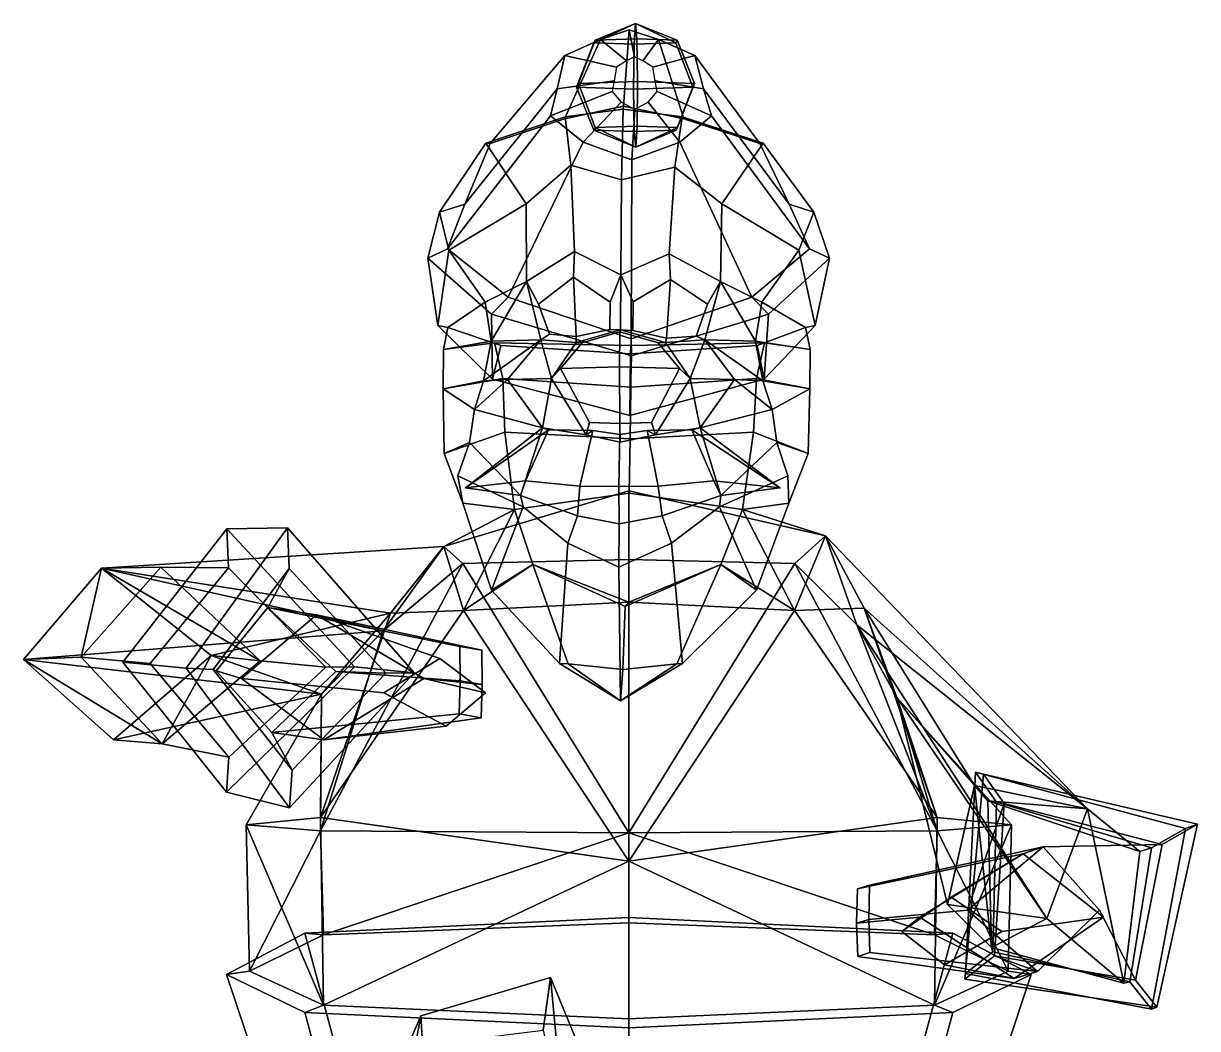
# Model space of a CAD drawing. Extents: x -202 to 186, y -154 to 377.
# Drawn here: x -202.2 to 186.4, y 44.5 to 377.1 of the extents above; entities that cross this region are included whole.
import ezdxf

# ---------------------------------------------------------------- set-up
doc = ezdxf.new("R2010")
doc.units = 0

msp = doc.modelspace()

# ---------------------------------------------------------------- linework, layer by layer
for p in [(-55.881325, 223.509094, 96.519157), (48.075958, 223.509094, 99.720512)]:
    msp.add_point(p)
for points in [[(-0.116516, 370.269958, -40.212875), (0.331226, 377.146362, -54.752239), (-13.489609, 370.712646, -48.07933)], [(-13.489609, 370.712646, -48.07933), (0.331226, 377.146362, -54.752239), (-13.03091, 371.597992, -62.974461)], [(0.331226, 377.146362, -54.752239), (0.800882, 372.04068, -70.003197), (-13.03091, 371.597992, -62.974461)], [(-0.116516, 370.269958, -40.212875), (13.715307, 370.712646, -47.24155), (0.331226, 377.146362, -54.752239)], [(0.331226, 377.146362, -54.752239), (14.174006, 371.597992, -62.136681), (0.800882, 372.04068, -70.003197)], [(13.715307, 370.712646, -47.24155), (14.174006, 371.597992, -62.136681), (0.331226, 377.146362, -54.752239)], [(-3.603385, 349.734802, 75.284683), (-1.71189, 375.006348, 12.95296), (-11.272861, 371.880646, 10.676607), (-23.192663, 345.571411, 68.518448)], [(0.057936, 366.087524, -46.202244), (-2.633693, 364.826691, -46.366898), (-11.272861, 371.880646, 10.676607), (-1.71189, 375.006348, 12.95296)], [(-3.603385, 349.734802, 75.284683), (16.365107, 345.571411, 69.736633), (7.97103, 371.880646, 11.269224), (-1.71189, 375.006348, 12.95296)], [(0.057936, 366.087524, -46.202244), (-1.71189, 375.006348, 12.95296), (7.97103, 371.880646, 11.269224), (2.754596, 364.826691, -46.200962)], [(-47.729977, 337.44809, 57.647293), (-23.192663, 345.571411, 68.518448), (-11.272861, 371.880646, 10.676607), (-23.093084, 366.52475, 6.916567)], [(-2.633693, 364.826691, -46.366898), (-5.968301, 362.666229, -46.609684), (-23.093084, 366.52475, 6.916567), (-11.272861, 371.880646, 10.676607)], [(-19.192495, 356.065582, -46.02684), (-13.489609, 370.712646, -48.07933), (-13.03091, 371.597992, -62.974461), (-18.543797, 357.317688, -67.09182)], [(-0.280065, 355.439545, -34.902016), (-0.116516, 370.269958, -40.212875), (-13.489609, 370.712646, -48.07933), (-19.192495, 356.065582, -46.02684)], [(-13.03091, 371.597992, -62.974461), (0.800882, 372.04068, -70.003197), (1.017332, 357.943695, -77.031876), (-18.543797, 357.317688, -67.09182)], [(-0.280065, 355.439545, -34.902016), (19.281057, 356.065582, -44.842041), (13.715307, 370.712646, -47.24155), (-0.116516, 370.269958, -40.212875)], [(14.174006, 371.597992, -62.136681), (19.929758, 357.317657, -65.907021), (1.017332, 357.943695, -77.031876), (0.800882, 372.04068, -70.003197)], [(2.754596, 364.826691, -46.200962), (7.97103, 371.880646, 11.269224), (20.000217, 366.52475, 8.243629), (6.097824, 362.666229, -46.238106)], [(41.524853, 337.44809, 60.395897), (20.000217, 366.52475, 8.243629), (7.97103, 371.880646, 11.269224), (16.365107, 345.571411, 69.736633)], [(19.281057, 356.065582, -44.842041), (19.929758, 357.317657, -65.907021), (14.174006, 371.597992, -62.136681), (13.715307, 370.712646, -47.24155)], [(-56.153599, 317.396423, 37.475311), (-47.729977, 337.44809, 57.647293), (-23.093084, 366.52475, 6.916567), (-25.555246, 355.493378, -0.153944)], [(-5.968301, 362.666229, -46.609684), (-6.709085, 358.21637, -46.921032), (-25.555246, 355.493378, -0.153944), (-23.093084, 366.52475, 6.916567)], [(6.097824, 362.666229, -46.238106), (20.000217, 366.52475, 8.243629), (22.892769, 355.493378, 1.338016), (6.856359, 358.21637, -46.503284)], [(51.173725, 317.396423, 40.780457), (22.892769, 355.493378, 1.338016), (20.000217, 366.52475, 8.243629), (41.524853, 337.44809, 60.395897)], [(-6.709085, 358.21637, -46.921032), (-7.388259, 354.626953, -47.174694), (-27.832855, 346.595001, -5.866297), (-25.555246, 355.493378, -0.153944)], [(-12.978011, 342.670624, -64.692245), (-18.543797, 357.317688, -67.09182), (1.017332, 357.943695, -77.031876), (0.853782, 343.113281, -71.720985)], [(14.226903, 342.670624, -63.854465), (0.853782, 343.113281, -71.720985), (1.017332, 357.943695, -77.031876), (19.929758, 357.317657, -65.907021)], [(6.856359, 358.21637, -46.503284), (22.892769, 355.493378, 1.338016), (25.517557, 346.594971, -4.223368), (7.549856, 354.626953, -46.714672)], [(-61.871082, 302.569519, 19.438971), (-56.153599, 317.396423, 37.475311), (-25.555246, 355.493378, -0.153944), (-27.832855, 346.595001, -5.866297)], [(-7.388259, 354.626953, -47.174694), (-4.381738, 351.118195, -47.309597), (-16.950588, 337.896606, -11.046558), (-27.832855, 346.595001, -5.866297)], [(-19.192495, 356.065582, -46.02684), (-18.543797, 357.317688, -67.09182), (-12.978011, 342.670624, -64.692245), (-13.436709, 341.785278, -49.797115)], [(-0.280065, 355.439545, -34.902016), (-19.192495, 356.065582, -46.02684), (-13.436709, 341.785278, -49.797115), (-0.063616, 341.34259, -41.930664)], [(-0.280065, 355.439545, -34.902016), (-0.063616, 341.34259, -41.930664), (13.768205, 341.785248, -48.959335), (19.281057, 356.065582, -44.842041)], [(7.549856, 354.626953, -46.714672), (25.517557, 346.594971, -4.223368), (14.97465, 337.896576, -10.063418), (4.557329, 351.118195, -47.034317)], [(19.281057, 356.065582, -44.842041), (13.768205, 341.785248, -48.959335), (14.226903, 342.670624, -63.854465), (19.929758, 357.317657, -65.907021)], [(57.990177, 302.569519, 23.130096), (25.517557, 346.594971, -4.223368), (22.892769, 355.493378, 1.338016), (51.173725, 317.396423, 40.780457)], [(-3.751353, 348.767059, 80.089584), (-3.603385, 349.734802, 75.284683), (-23.192663, 345.571411, 68.518448), (-22.969227, 346.209625, 73.889877)], [(-4.381738, 351.118195, -47.309597), (0.092511, 348.754364, -47.3251), (-0.873653, 332.036591, -14.267151), (-16.950588, 337.896606, -11.046558)], [(-3.751353, 348.767059, 80.089584), (15.811582, 346.209625, 75.084129), (16.365107, 345.571411, 69.736633), (-3.603385, 349.734802, 75.284683)], [(4.557329, 351.118195, -47.034317), (14.97465, 337.896576, -10.063418), (-0.873653, 332.036591, -14.267151), (0.092511, 348.754364, -47.3251)], [(-41.845936, 286.55014, 5.542206), (-61.871082, 302.569519, 19.438971), (-27.832855, 346.595001, -5.866297), (-16.950588, 337.896606, -11.046558)], [(-21.066147, 330.266754, 88.660553), (-22.969227, 346.209625, 73.889877), (-49.135857, 337.573334, 62.938446), (-35.840725, 317.428802, 83.034904)], [(-22.969227, 346.209625, 73.889877), (-23.192663, 345.571411, 68.518448), (-47.729977, 337.44809, 57.647293), (-49.135857, 337.573334, 62.938446)], [(-4.276262, 325.372192, 97.134796), (-3.751353, 348.767059, 80.089584), (-22.969227, 346.209625, 73.889877), (-21.066147, 330.266754, 88.660553)], [(-4.276262, 325.372192, 97.134796), (13.391994, 329.617676, 90.202209), (15.811582, 346.209625, 75.084129), (-3.751353, 348.767059, 80.089584)], [(13.391994, 329.617676, 90.202209), (28.967606, 317.428772, 85.030685), (42.602497, 337.573303, 65.763527), (15.811582, 346.209625, 75.084129)], [(38.858055, 286.55014, 8.027484), (14.97465, 337.896576, -10.063418), (25.517557, 346.594971, -4.223368), (57.990177, 302.569519, 23.130096)], [(15.811582, 346.209625, 75.084129), (42.602497, 337.573303, 65.763527), (41.524853, 337.44809, 60.395897), (16.365107, 345.571411, 69.736633)], [(-13.436709, 341.785278, -49.797115), (-12.978011, 342.670624, -64.692245), (0.406029, 336.236877, -57.181557)], [(0.406029, 336.236877, -57.181557), (-12.978011, 342.670624, -64.692245), (0.853782, 343.113281, -71.720985)], [(0.406029, 336.236877, -57.181557), (0.853782, 343.113281, -71.720985), (14.226903, 342.670624, -63.854465)], [(13.768205, 341.785248, -48.959335), (0.406029, 336.236877, -57.181557), (14.226903, 342.670624, -63.854465)], [(-0.063616, 341.34259, -41.930664), (-13.436709, 341.785278, -49.797115), (0.406029, 336.236877, -57.181557)], [(-0.063616, 341.34259, -41.930664), (0.406029, 336.236877, -57.181557), (13.768205, 341.785248, -48.959335)], [(-35.840725, 317.428802, 83.034904), (-49.135857, 337.573334, 62.938446), (-64.550583, 314.67453, 40.539902), (-61.404224, 302.127686, 69.850586)], [(-49.135857, 337.573334, 62.938446), (-47.729977, 337.44809, 57.647293), (-56.153599, 317.396423, 37.475311), (-64.550583, 314.67453, 40.539902)], [(-1.069545, 272.746582, -6.99648), (-41.845936, 286.55014, 5.542206), (-16.950588, 337.896606, -11.046558), (-0.873653, 332.036591, -14.267151)], [(-1.069545, 272.746582, -6.99648), (-0.873653, 332.036591, -14.267151), (14.97465, 337.896576, -10.063418), (38.858055, 286.55014, 8.027484)], [(28.967606, 317.428772, 85.030685), (54.422298, 302.127686, 73.417465), (59.366226, 314.67453, 44.355919), (42.602497, 337.573303, 65.763527)], [(42.602497, 337.573303, 65.763527), (59.366226, 314.67453, 44.355919), (51.173725, 317.396423, 40.780457), (41.524853, 337.44809, 60.395897)], [(-21.066147, 330.266754, 88.660553), (-35.840725, 317.428802, 83.034904), (-35.779865, 291.732971, 90.568245), (-19.88756, 301.674194, 101.352425)], [(-4.276262, 325.372192, 97.134796), (-21.066147, 330.266754, 88.660553), (-19.88756, 301.674194, 101.352425), (-4.52136, 294.00061, 105.093788)], [(-4.276262, 325.372192, 97.134796), (-4.52136, 294.00061, 105.093788), (11.445468, 300.899323, 102.44725), (13.391994, 329.617676, 90.202209)], [(13.391994, 329.617676, 90.202209), (11.445468, 300.899323, 102.44725), (28.443319, 291.732971, 92.54599), (28.967606, 317.428772, 85.030685)], [(-64.550583, 314.67453, 40.539902), (-56.153599, 317.396423, 37.475311), (-61.871082, 302.569519, 19.438971), (-68.429314, 299.478516, 19.461666)], [(-49.384697, 284.927368, 74.779175), (-35.779865, 291.732971, 90.568245), (-35.840725, 317.428802, 83.034904), (-61.404224, 302.127686, 69.850586)], [(42.122272, 284.927368, 77.59713), (54.422298, 302.127686, 73.417465), (28.967606, 317.428772, 85.030685), (28.443319, 291.732971, 92.54599)], [(59.366226, 314.67453, 44.355919), (64.534584, 299.478485, 23.556288), (57.990177, 302.569519, 23.130096), (51.173725, 317.396423, 40.780457)], [(-61.404224, 302.127686, 69.850586), (-64.550583, 314.67453, 40.539902), (-68.429314, 299.478516, 19.461666), (-65.100067, 277.147125, 41.282822)], [(54.422298, 302.127686, 73.417465), (59.868954, 277.147095, 45.131241), (64.534584, 299.478485, 23.556288), (59.366226, 314.67453, 44.355919)], [(-68.429314, 299.478516, 19.461666), (-61.871082, 302.569519, 19.438971), (-41.845936, 286.55014, 5.542206), (-47.3535, 280.960754, 4.770217)], [(-65.100067, 277.147125, 41.282822), (-68.429314, 299.478516, 19.461666), (-47.3535, 280.960754, 4.770217), (-47.001808, 259.390045, 22.437302)], [(-61.404224, 302.127686, 69.850586), (-65.100067, 277.147125, 41.282822), (-61.731625, 276.558441, 39.291069), (-49.384697, 284.927368, 74.779175)], [(-20.165123, 293.16394, 101.956139), (-19.88756, 301.674194, 101.352425), (-35.779865, 291.732971, 90.568245), (-31.808367, 284.292999, 92.229012)], [(-20.165123, 293.16394, 101.956139), (-8.086473, 284.888611, 104.391029), (-4.52136, 294.00061, 105.093788), (-19.88756, 301.674194, 101.352425)], [(11.94232, 292.459229, 102.780418), (11.445468, 300.899323, 102.44725), (-4.52136, 294.00061, 105.093788), (-0.472189, 285.017151, 104.799423)], [(11.94232, 292.459229, 102.780418), (24.216333, 284.281281, 91.446785), (28.443319, 291.732971, 92.54599), (11.445468, 300.899323, 102.44725)], [(64.534584, 299.478485, 23.556288), (44.402687, 280.960754, 7.595849), (38.858055, 286.55014, 8.027484), (57.990177, 302.569519, 23.130096)], [(54.422298, 302.127686, 73.417465), (42.122272, 284.927368, 77.59713), (56.629452, 276.558441, 42.935997), (59.868954, 277.147095, 45.131241)], [(59.868954, 277.147095, 45.131241), (42.964577, 259.390015, 25.207815), (44.402687, 280.960754, 7.595849), (64.534584, 299.478485, 23.556288)], [(-47.459808, 272.001495, 76.363823), (-35.779865, 291.732971, 90.568245), (-49.384697, 284.927368, 74.779175)], [(-31.038378, 272.482788, 96.774323), (-35.779865, 291.732971, 90.568245), (-47.459808, 272.001495, 76.363823)], [(-28.168507, 274.268555, 95.765869), (-31.808367, 284.292999, 92.229012), (-35.779865, 291.732971, 90.568245), (-31.038378, 272.482788, 96.774323)], [(-19.241358, 273.601807, 101.177376), (-20.165123, 293.16394, 101.956139), (-31.808367, 284.292999, 92.229012), (-28.168507, 274.268555, 95.765869)], [(-8.086473, 284.888611, 104.391029), (-20.165123, 293.16394, 101.956139), (-19.241358, 273.601807, 101.177376), (-8.12711, 275.828033, 105.710609)], [(-8.12711, 275.828033, 105.710609), (-4.64265, 275.748657, 109.032394), (-4.52136, 294.00061, 105.093788), (-8.086473, 284.888611, 104.391029)], [(-0.519537, 275.580139, 106.336937), (-0.472189, 285.017151, 104.799423), (-4.52136, 294.00061, 105.093788), (-4.64265, 275.748657, 109.032394)], [(-0.472189, 285.017151, 104.799423), (-0.519537, 275.580139, 106.336937), (10.66409, 272.957275, 101.500732), (11.94232, 292.459229, 102.780418)], [(10.66409, 272.957275, 101.500732), (20.416731, 273.622925, 95.467827), (24.216333, 284.281281, 91.446785), (11.94232, 292.459229, 102.780418)], [(20.416731, 273.622925, 95.467827), (23.328947, 272.482788, 98.448563), (28.443319, 291.732971, 92.54599), (24.216333, 284.281281, 91.446785)], [(23.328947, 272.482788, 98.448563), (40.103523, 272.001495, 79.060333), (28.443319, 291.732971, 92.54599)], [(40.103523, 272.001495, 79.060333), (42.122272, 284.927368, 77.59713), (28.443319, 291.732971, 92.54599)], [(-49.384697, 284.927368, 74.779175), (-61.731625, 276.558441, 39.291069), (-63.251152, 269.292236, 39.758892), (-47.459808, 272.001495, 76.363823)], [(-47.3535, 280.960754, 4.770217), (-41.845936, 286.55014, 5.542206), (-1.069545, 272.746582, -6.99648), (-1.023115, 267.132477, -8.504208)], [(44.402687, 280.960754, 7.595849), (-1.023115, 267.132477, -8.504208), (-1.069545, 272.746582, -6.99648), (38.858055, 286.55014, 8.027484)], [(42.122272, 284.927368, 77.59713), (40.103523, 272.001495, 79.060333), (58.117306, 269.292236, 43.496429), (56.629452, 276.558441, 42.935997)], [(-47.001808, 259.390045, 22.437302), (-47.3535, 280.960754, 4.770217), (-1.023115, 267.132477, -8.504208), (-1.534736, 247.401428, 8.109522)], [(42.964577, 259.390015, 25.207815), (-1.534736, 247.401428, 8.109522), (-1.023115, 267.132477, -8.504208), (44.402687, 280.960754, 7.595849)], [(-65.100067, 277.147125, 41.282822), (-47.001808, 259.390045, 22.437302), (-44.179668, 270.555054, 14.813267), (-61.731625, 276.558441, 39.291069)], [(-63.251152, 269.292236, 39.758892), (-61.731625, 276.558441, 39.291069), (-44.179668, 270.555054, 14.813267), (-46.35487, 271.407532, 10.323637)], [(59.868954, 277.147095, 45.131241), (56.629452, 276.558441, 42.935997), (40.616909, 270.555054, 17.424574), (42.964577, 259.390015, 25.207815)], [(58.117306, 269.292236, 43.496429), (43.064232, 271.407532, 13.077295), (40.616909, 270.555054, 17.424574), (56.629452, 276.558441, 42.935997)], [(-49.916874, 258.912384, 76.822998), (-31.038378, 272.482788, 96.774323), (-47.459808, 272.001495, 76.363823)], [(-41.982086, 259.312073, 100.310303), (-31.038378, 272.482788, 96.774323), (-49.916874, 258.912384, 76.822998)], [(-41.982086, 259.312073, 100.310303), (-27.450287, 259.624023, 103.781494), (-31.038378, 272.482788, 96.774323)], [(-19.241358, 273.601807, 101.177376), (-28.168507, 274.268555, 95.765869), (-31.038378, 272.482788, 96.774323), (-19.279501, 271.532654, 103.484573)], [(-27.450287, 259.624023, 103.781494), (-19.279501, 271.532654, 103.484573), (-31.038378, 272.482788, 96.774323)], [(-4.974988, 263.532837, 128.218735), (-4.829001, 275.117432, 123.478157), (-17.343336, 271.503845, 119.759239), (-24.466911, 263.013885, 121.184563)], [(-19.241358, 273.601807, 101.177376), (-19.279501, 271.532654, 103.484573), (-4.64265, 275.748657, 109.032394), (-8.12711, 275.828033, 105.710609)], [(-4.829001, 275.117432, 123.478157), (-4.64265, 275.748657, 109.032394), (-19.279501, 271.532654, 103.484573), (-17.343336, 271.503845, 119.759239)], [(-4.974988, 263.532837, 128.218735), (14.912823, 263.013885, 122.397263), (7.890449, 271.503845, 120.536308), (-4.829001, 275.117432, 123.478157)], [(-4.829001, 275.117432, 123.478157), (7.890449, 271.503845, 120.536308), (10.307831, 271.532654, 104.395714), (-4.64265, 275.748657, 109.032394)], [(10.66409, 272.957275, 101.500732), (-0.519537, 275.580139, 106.336937), (-4.64265, 275.748657, 109.032394), (10.307831, 271.532654, 104.395714)], [(10.66409, 272.957275, 101.500732), (10.307831, 271.532654, 104.395714), (23.328947, 272.482788, 98.448563), (20.416731, 273.622925, 95.467827)], [(18.444868, 259.624023, 105.194832), (23.328947, 272.482788, 98.448563), (10.307831, 271.532654, 104.395714)], [(33.16272, 259.312073, 102.62439), (23.328947, 272.482788, 98.448563), (18.444868, 259.624023, 105.194832)], [(33.16272, 259.312073, 102.62439), (42.527687, 258.912384, 79.66983), (23.328947, 272.482788, 98.448563)], [(42.527687, 258.912384, 79.66983), (40.103523, 272.001495, 79.060333), (23.328947, 272.482788, 98.448563)], [(-47.459808, 272.001495, 76.363823), (-63.251152, 269.292236, 39.758892), (-63.361156, 256.230408, 42.623325), (-49.916874, 258.912384, 76.822998)], [(-63.361156, 256.230408, 42.623325), (-63.251152, 269.292236, 39.758892), (-46.35487, 271.407532, 10.323637), (-43.584629, 259.648804, 9.539016)], [(-47.001808, 259.390045, 22.437302), (-1.534736, 247.401428, 8.109522), (-1.2738, 267.86322, -0.363753), (-44.179668, 270.555054, 14.813267)], [(-46.35487, 271.407532, 10.323637), (-44.179668, 270.555054, 14.813267), (-1.2738, 267.86322, -0.363753), (-1.181977, 270.544312, -3.345497)], [(-43.584629, 259.648804, 9.539016), (-46.35487, 271.407532, 10.323637), (-1.181977, 270.544312, -3.345497), (-1.249187, 256.763519, -1.162999)], [(-24.466911, 263.013885, 121.184563), (-17.343336, 271.503845, 119.759239), (-19.279501, 271.532654, 103.484573), (-27.450287, 259.624023, 103.781494)], [(42.964577, 259.390015, 25.207815), (40.616909, 270.555054, 17.424574), (-1.2738, 267.86322, -0.363753), (-1.534736, 247.401428, 8.109522)], [(43.064232, 271.407532, 13.077295), (-1.181977, 270.544312, -3.345497), (-1.2738, 267.86322, -0.363753), (40.616909, 270.555054, 17.424574)], [(40.347523, 259.648804, 12.123703), (-1.249187, 256.763519, -1.162999), (-1.181977, 270.544312, -3.345497), (43.064232, 271.407532, 13.077295)], [(14.912823, 263.013885, 122.397263), (18.444868, 259.624023, 105.194832), (10.307831, 271.532654, 104.395714), (7.890449, 271.503845, 120.536308)], [(40.103523, 272.001495, 79.060333), (42.527687, 258.912384, 79.66983), (58.05085, 256.230408, 46.362206), (58.117306, 269.292236, 43.496429)], [(58.05085, 256.230408, 46.362206), (40.347523, 259.648804, 12.123703), (43.064232, 271.407532, 13.077295), (58.117306, 269.292236, 43.496429)], [(-14.926999, 245.03714, 117.576286), (-24.466911, 263.013885, 121.184563), (-27.450287, 259.624023, 103.781494), (-15.986034, 241.049377, 104.859261)], [(-4.818595, 244.7901, 123.140213), (-4.974988, 263.532837, 128.218735), (-24.466911, 263.013885, 121.184563), (-14.926999, 245.03714, 117.576286)], [(-4.818595, 244.7901, 123.140213), (5.613013, 245.03714, 118.208817), (14.912823, 263.013885, 122.397263), (-4.974988, 263.532837, 128.218735)], [(5.613013, 245.03714, 118.208817), (6.93602, 241.049377, 105.565147), (18.444868, 259.624023, 105.194832), (14.912823, 263.013885, 122.397263)], [(-63.001617, 234.777039, 45.124458), (-63.361156, 256.230408, 42.623325), (-43.584629, 259.648804, 9.539016), (-42.91074, 241.838135, 13.409851)], [(-49.916874, 258.912384, 76.822998), (-63.361156, 256.230408, 42.623325), (-52.979725, 249.372925, 76.671051)], [(-52.979725, 249.372925, 76.671051), (-41.982086, 259.312073, 100.310303), (-49.916874, 258.912384, 76.822998)], [(-30.420565, 243.357239, 98.379707), (-41.982086, 259.312073, 100.310303), (-52.979725, 249.372925, 76.671051)], [(-42.91074, 241.838135, 13.409851), (-43.584629, 259.648804, 9.539016), (-1.249187, 256.763519, -1.162999), (-1.413359, 239.65918, 4.168115)], [(-30.420565, 243.357239, 98.379707), (-27.450287, 259.624023, 103.781494), (-41.982086, 259.312073, 100.310303)], [(-15.986034, 241.049377, 104.859261), (-27.450287, 259.624023, 103.781494), (-30.420565, 243.357239, 98.379707)], [(39.436733, 241.838135, 15.945739), (-1.413359, 239.65918, 4.168115), (-1.249187, 256.763519, -1.162999), (40.347523, 259.648804, 12.123703)], [(6.93602, 241.049377, 105.565147), (21.741898, 243.357239, 99.986046), (18.444868, 259.624023, 105.194832)], [(21.741898, 243.357239, 99.986046), (33.16272, 259.312073, 102.62439), (18.444868, 259.624023, 105.194832)], [(21.741898, 243.357239, 99.986046), (45.594082, 249.372925, 79.706627), (33.16272, 259.312073, 102.62439)], [(45.594082, 249.372925, 79.706627), (42.527687, 258.912384, 79.66983), (33.16272, 259.312073, 102.62439)], [(57.538097, 234.777039, 48.836475), (39.436733, 241.838135, 15.945739), (40.347523, 259.648804, 12.123703), (58.05085, 256.230408, 46.362206)], [(42.527687, 258.912384, 79.66983), (45.594082, 249.372925, 79.706627), (58.05085, 256.230408, 46.362206)], [(-54.607807, 238.467346, 77.371758), (-52.979725, 249.372925, 76.671051), (-63.361156, 256.230408, 42.623325), (-63.001617, 234.777039, 45.124458)], [(47.175964, 238.467346, 80.506187), (57.538097, 234.777039, 48.836475), (58.05085, 256.230408, 46.362206), (45.594082, 249.372925, 79.706627)], [(-54.607807, 238.467346, 77.371758), (-37.755917, 220.892761, 105.652687), (-30.420565, 243.357239, 98.379707), (-52.979725, 249.372925, 76.671051)], [(47.175964, 238.467346, 80.506187), (45.594082, 249.372925, 79.706627), (21.741898, 243.357239, 99.986046), (28.615828, 220.892761, 107.696602)], [(-4.818595, 244.7901, 123.140213), (-14.926999, 245.03714, 117.576286), (-15.986034, 241.049377, 104.859261), (-4.711452, 238.575684, 111.266586)], [(-4.818595, 244.7901, 123.140213), (-4.711452, 238.575684, 111.266586), (6.93602, 241.049377, 105.565147), (5.613013, 245.03714, 118.208817)], [(-56.82914, 218.403198, 50.289764), (-63.001617, 234.777039, 45.124458), (-42.91074, 241.838135, 13.409851), (-39.738895, 216.331299, 32.161495)], [(-28.488127, 242.671265, 112.501266), (-30.420565, 243.357239, 98.379707), (-55.881325, 223.509094, 96.519157)], [(-55.881325, 223.509094, 96.519157), (-30.420565, 243.357239, 98.379707), (-37.755917, 220.892761, 105.652687)], [(-36.062836, 225.771179, 115.552551), (-28.488127, 242.671265, 112.501266), (-55.881325, 223.509094, 96.519157)], [(-39.738895, 216.331299, 32.161495), (-42.91074, 241.838135, 13.409851), (-1.413359, 239.65918, 4.168115), (-1.777816, 221.738708, 9.344525)], [(-13.801743, 242.415466, 113.084267), (-28.488127, 242.671265, 112.501266), (-36.062836, 225.771179, 115.552551), (-18.127804, 224.036499, 124.879387)], [(-28.488127, 242.671265, 112.501266), (-13.801743, 242.415466, 113.084267), (-15.986034, 241.049377, 104.859261), (-30.420565, 243.357239, 98.379707)], [(-18.127804, 224.036499, 124.879387), (-5.164315, 223.86908, 125.972343), (-4.862751, 241.147217, 116.179688), (-13.801743, 242.415466, 113.084267)], [(-4.862751, 241.147217, 116.179688), (-4.711452, 238.575684, 111.266586), (-15.986034, 241.049377, 104.859261), (-13.801743, 242.415466, 113.084267)], [(7.841859, 224.036499, 125.679123), (4.24977, 242.415466, 113.640167), (-4.862751, 241.147217, 116.179688), (-5.164315, 223.86908, 125.972343)], [(-4.862751, 241.147217, 116.179688), (4.24977, 242.415466, 113.640167), (6.93602, 241.049377, 105.565147), (-4.711452, 238.575684, 111.266586)], [(35.731968, 216.331299, 33.018978), (-1.777816, 221.738708, 9.344525), (-1.413359, 239.65918, 4.168115), (39.436733, 241.838135, 15.945739)], [(18.944199, 242.671265, 113.961937), (21.741898, 243.357239, 99.986046), (6.93602, 241.049377, 105.565147), (4.24977, 242.415466, 113.640167)], [(4.24977, 242.415466, 113.640167), (7.841859, 224.036499, 125.679123), (26.316805, 225.771179, 117.473526), (18.944199, 242.671265, 113.961937)], [(18.944199, 242.671265, 113.961937), (48.075958, 223.509094, 99.720512), (21.741898, 243.357239, 99.986046)], [(26.316805, 225.771179, 117.473526), (48.075958, 223.509094, 99.720512), (18.944199, 242.671265, 113.961937)], [(48.075958, 223.509094, 99.720512), (28.615828, 220.892761, 107.696602), (21.741898, 243.357239, 99.986046)], [(51.059483, 218.403198, 53.61219), (35.731968, 216.331299, 33.018978), (39.436733, 241.838135, 15.945739), (57.538097, 234.777039, 48.836475)], [(-56.82914, 218.403198, 50.289764), (-58.444851, 227.390625, 81.010513), (-54.607807, 238.467346, 77.371758), (-63.001617, 234.777039, 45.124458)], [(-54.607807, 238.467346, 77.371758), (-58.444851, 227.390625, 81.010513), (-36.80127, 217.203827, 96.847679), (-37.755917, 220.892761, 105.652687)], [(47.175964, 238.467346, 80.506187), (28.615828, 220.892761, 107.696602), (28.204779, 217.203827, 98.849533), (50.781841, 227.390625, 84.374146)], [(51.059483, 218.403198, 53.61219), (57.538097, 234.777039, 48.836475), (47.175964, 238.467346, 80.506187), (50.781841, 227.390625, 84.374146)], [(-36.80127, 217.203827, 96.847679), (-58.444851, 227.390625, 81.010513), (-56.82914, 218.403198, 50.289764), (-47.29525, 189.633423, 68.115807)], [(-37.755917, 220.892761, 105.652687), (-36.062836, 225.771179, 115.552551), (-55.881325, 223.509094, 96.519157)], [(-18.127804, 224.036499, 124.879387), (-36.062836, 225.771179, 115.552551), (-37.755917, 220.892761, 105.652687), (-18.839455, 214.231812, 115.447639)], [(7.841859, 224.036499, 125.679123), (9.132512, 214.231812, 116.309029), (28.615828, 220.892761, 107.696602), (26.316805, 225.771179, 117.473526)], [(28.615828, 220.892761, 107.696602), (48.075958, 223.509094, 99.720512), (26.316805, 225.771179, 117.473526)], [(28.204779, 217.203827, 98.849533), (40.446789, 189.633423, 70.817818), (51.059483, 218.403198, 53.61219), (50.781841, 227.390625, 84.374146)], [(-1.853932, 222.489258, 5.078217), (-1.857344, 199.695862, -46.094997), (-56.752666, 198.445984, -36.493587), (-63.116508, 204.04834, 2.25955)], [(-1.853932, 222.489258, 5.078217), (-63.116508, 204.04834, 2.25955), (-39.738895, 216.331299, 32.161495), (-1.777816, 221.738708, 9.344525)], [(-5.164315, 223.86908, 125.972343), (-18.127804, 224.036499, 124.879387), (-18.839455, 214.231812, 115.447639), (-5.02643, 211.55542, 121.494812)], [(-5.164315, 223.86908, 125.972343), (-5.02643, 211.55542, 121.494812), (9.132512, 214.231812, 116.309029), (7.841859, 224.036499, 125.679123)], [(-1.853932, 222.489258, 5.078217), (63.282539, 207.595001, 2.587746), (53.064346, 198.445984, -36.493587), (-1.857344, 199.695862, -46.094997)], [(-1.777816, 221.738708, 9.344525), (35.731968, 216.331299, 33.018978), (63.282539, 207.595001, 2.587746), (-1.853932, 222.489258, 5.078217)], [(-47.29525, 189.633423, 68.115807), (-56.82914, 218.403198, 50.289764), (-39.738895, 216.331299, 32.161495), (-33.580589, 198.099792, 61.157253)], [(-22.097931, 205.200012, 117.87249), (-18.839455, 214.231812, 115.447639), (-37.755917, 220.892761, 105.652687), (-36.80127, 217.203827, 96.847679)], [(12.235607, 205.200012, 118.929787), (28.204779, 217.203827, 98.849533), (28.615828, 220.892761, 107.696602), (9.132512, 214.231812, 116.309029)], [(40.446789, 189.633423, 70.817818), (28.591831, 198.099792, 62.134068), (35.731968, 216.331299, 33.018978), (51.059483, 218.403198, 53.61219)], [(-63.116508, 204.04834, 2.25955), (-56.614574, 182.834137, 59.291286), (-39.738895, 216.331299, 32.161495)], [(-56.614574, 182.834137, 59.291286), (-33.580589, 198.099792, 61.157253), (-39.738895, 216.331299, 32.161495)], [(-24.7925, 165.329315, 101.893669), (-22.097931, 205.200012, 117.87249), (-36.80127, 217.203827, 96.847679), (-47.29525, 189.633423, 68.115807)], [(-5.14029, 197.199158, 125.192169), (-5.02643, 211.55542, 121.494812), (-18.839455, 214.231812, 115.447639), (-22.097931, 205.200012, 117.87249)], [(-5.14029, 197.199158, 125.192169), (12.235607, 205.200012, 118.929787), (9.132512, 214.231812, 116.309029), (-5.02643, 211.55542, 121.494812)], [(15.908273, 165.329315, 103.147049), (40.446789, 189.633423, 70.817818), (28.204779, 217.203827, 98.849533), (12.235607, 205.200012, 118.929787)], [(52.935226, 182.834137, 59.291286), (35.731968, 216.331299, 33.018978), (28.591831, 198.099792, 62.134068)], [(63.282539, 207.595001, 2.587746), (35.731968, 216.331299, 33.018978), (52.935226, 182.834137, 59.291286)], [(-148.380234, 163.811005, 148.592911), (-114.858963, 210.269714, 124.462776), (-134.957336, 209.865387, 99.058929), (-169.381668, 165.813599, 123.0597)], [(-169.381668, 165.813599, 123.0597), (-134.957336, 209.865387, 99.058929), (-134.325043, 196.955627, 97.651352), (-160.323822, 165.289154, 115.890816)], [(-148.380234, 163.811005, 148.592911), (-139.454941, 163.334381, 141.531723), (-114.263138, 196.745117, 123.040619), (-114.858963, 210.269714, 124.462776)], [(-92.630005, 164.228638, 62.515282), (-134.957336, 209.865387, 99.058929), (-114.858963, 210.269714, 124.462776), (-72.862427, 162.251526, 89.021797)], [(-92.630005, 164.228638, 62.515282), (-102.178642, 164.08844, 70.023834), (-134.325043, 196.955627, 97.651352), (-134.957336, 209.865387, 99.058929)], [(-72.862427, 162.251526, 89.021797), (-114.858963, 210.269714, 124.462776), (-114.263138, 196.745117, 123.040619), (-82.244476, 162.152954, 96.402092)], [(76.019493, 183.596619, 47.756744), (63.282539, 207.595001, 2.587746), (52.935226, 182.834137, 59.291286)], [(73.598022, 178.16571, -30.36389), (53.064346, 198.445984, -36.493587), (63.282539, 207.595001, 2.587746)], [(76.019493, 183.596619, 47.756744), (149.9935, 117.171364, 3.37794), (63.282539, 207.595001, 2.587746)], [(73.598022, 178.16571, -30.36389), (63.282539, 207.595001, 2.587746), (149.9935, 117.171364, 3.37794)], [(-80.793808, 182.005859, 47.511501), (-63.116508, 204.04834, 2.25955), (-176.376465, 196.89798, 18.777887)], [(-83.210175, 176.133606, -30.922306), (-176.376465, 196.89798, 18.777887), (-63.116508, 204.04834, 2.25955)], [(-83.210175, 176.133606, -30.922306), (-63.116508, 204.04834, 2.25955), (-56.752666, 198.445984, -36.493587)], [(-80.793808, 182.005859, 47.511501), (-56.614574, 182.834137, 59.291286), (-63.116508, 204.04834, 2.25955)], [(-4.561928, 152.998962, 106.411102), (-5.14029, 197.199158, 125.192169), (-22.097931, 205.200012, 117.87249), (-24.7925, 165.329315, 101.893669)], [(-4.561928, 152.998962, 106.411102), (15.908273, 165.329315, 103.147049), (12.235607, 205.200012, 118.929787), (-5.14029, 197.199158, 125.192169)], [(-103.881432, 109.935097, -66.663658), (-56.752666, 198.445984, -36.493587), (-1.823219, 109.288124, -100.877357)], [(-103.881432, 109.935097, -66.663658), (-83.210175, 176.133606, -30.922306), (-56.752666, 198.445984, -36.493587)], [(-1.823219, 109.288124, -100.877357), (-56.752666, 198.445984, -36.493587), (-1.857344, 199.695862, -46.094997)], [(-1.823219, 109.288124, -100.877357), (-1.857344, 199.695862, -46.094997), (53.064346, 198.445984, -36.493587)], [(100.235001, 109.935097, -66.663658), (-1.823219, 109.288124, -100.877357), (53.064346, 198.445984, -36.493587)], [(100.235001, 109.935097, -66.663658), (53.064346, 198.445984, -36.493587), (73.598022, 178.16571, -30.36389)], [(-83.210175, 176.133606, -30.922306), (-202.223328, 166.653961, 3.25779), (-176.376465, 196.89798, 18.777887)], [(-183.083099, 167.420959, 87.927254), (-176.376465, 196.89798, 18.777887), (-202.223328, 166.653961, 3.25779)], [(-160.323822, 165.289154, 115.890816), (-134.325043, 196.955627, 97.651352), (-156.740585, 197.190796, 69.283516), (-183.083099, 167.420959, 87.927254)], [(-183.083099, 167.420959, 87.927254), (-156.740585, 197.190796, 69.283516), (-176.376465, 196.89798, 18.777887)], [(-123.91851, 166.199158, 41.256126), (-176.376465, 196.89798, 18.777887), (-156.740585, 197.190796, 69.283516)], [(-80.793808, 182.005859, 47.511501), (-176.376465, 196.89798, 18.777887), (-140.077576, 167.974915, 41.489128)], [(-123.91851, 166.199158, 41.256126), (-140.077576, 167.974915, 41.489128), (-176.376465, 196.89798, 18.777887)], [(-156.740585, 197.190796, 69.283516), (-134.325043, 196.955627, 97.651352), (-102.178642, 164.08844, 70.023834), (-123.91851, 166.199158, 41.256126)], [(-138.451935, 162.944824, 131.166748), (-121.329399, 183.870239, 119.598747), (-114.263138, 196.745117, 123.040619), (-139.454941, 163.334381, 141.531723)], [(-98.783882, 162.681, 102.74395), (-82.244476, 162.152954, 96.402092), (-114.263138, 196.745117, 123.040619), (-121.329399, 183.870239, 119.598747)], [(-1.823221, 185.656738, 67.180084), (-33.580589, 198.099792, 61.157253), (-56.614574, 182.834137, 59.291286)], [(-24.7925, 165.329315, 101.893669), (-47.29525, 189.633423, 68.115807), (-33.580589, 198.099792, 61.157253), (-21.884642, 165.188171, 86.05455)], [(-21.884642, 165.188171, 86.05455), (-33.580589, 198.099792, 61.157253), (-3.121742, 184.204956, 59.644184), (-3.822634, 163.331421, 82.404114)], [(-3.121742, 184.204956, 59.644184), (-33.580589, 198.099792, 61.157253), (-1.823221, 185.656738, 67.180084)], [(13.980532, 165.188171, 87.159019), (-3.822634, 163.331421, 82.404114), (-3.121742, 184.204956, 59.644184), (28.591831, 198.099792, 62.134068)], [(-3.121742, 184.204956, 59.644184), (-1.823221, 185.656738, 67.180084), (28.591831, 198.099792, 62.134068)], [(-1.823221, 185.656738, 67.180084), (52.935226, 182.834137, 59.291286), (28.591831, 198.099792, 62.134068)], [(15.908273, 165.329315, 103.147049), (13.980532, 165.188171, 87.159019), (28.591831, 198.099792, 62.134068), (40.446789, 189.633423, 70.817818)], [(-130.078888, 160.345306, 167.736557), (-105.267586, 181.383514, 151.57309), (-121.329399, 183.870239, 119.598747), (-138.451935, 162.944824, 131.166748)], [(-57.700481, 159.601013, 121.007149), (-98.783882, 162.681, 102.74395), (-121.329399, 183.870239, 119.598747), (-57.785282, 170.959869, 121.384468)], [(-50.558849, 169.712738, 132.046814), (-57.785282, 170.959869, 121.384468), (-121.329399, 183.870239, 119.598747), (-105.267586, 181.383514, 151.57309)], [(-1.82322, 99.940636, 116.477753), (-56.614574, 182.834137, 59.291286), (-103.881432, 114.354317, 87.009003)], [(-103.881432, 114.354317, 87.009003), (-56.614574, 182.834137, 59.291286), (-80.793808, 182.005859, 47.511501)], [(-1.82322, 99.940636, 116.477753), (-1.823221, 185.656738, 67.180084), (-56.614574, 182.834137, 59.291286)], [(-1.82322, 99.940636, 116.477753), (52.935226, 182.834137, 59.291286), (-1.823221, 185.656738, 67.180084)], [(-1.82322, 99.940636, 116.477753), (100.234993, 114.354317, 87.009003), (52.935226, 182.834137, 59.291286)], [(100.234993, 114.354317, 87.009003), (76.019493, 183.596619, 47.756744), (52.935226, 182.834137, 59.291286)], [(100.234993, 114.354317, 87.009003), (86.805901, 154.018463, 6.855523), (76.019493, 183.596619, 47.756744)], [(86.805901, 154.018463, 6.855523), (112.598671, 124.94445, 40.186783), (76.019493, 183.596619, 47.756744)], [(76.019493, 183.596619, 47.756744), (112.598671, 124.94445, 40.186783), (149.9935, 117.171364, 3.37794)], [(-103.573418, 155.151062, 6.526648), (-80.793808, 182.005859, 47.511501), (-140.077576, 167.974915, 41.489128)], [(-82.968987, 155.630249, 204.641678), (-64.385063, 167.017822, 205.360046), (-105.267586, 181.383514, 151.57309), (-130.078888, 160.345306, 167.736557)], [(-49.293228, 155.630249, 195.120361), (-69.764786, 160.345306, 144.527344), (-105.267586, 181.383514, 151.57309), (-64.385063, 167.017822, 205.360046)], [(-50.360851, 158.352112, 131.6147), (-50.558849, 169.712738, 132.046814), (-105.267586, 181.383514, 151.57309), (-69.764786, 160.345306, 144.527344)], [(-103.881432, 114.354317, 87.009003), (-80.793808, 182.005859, 47.511501), (-103.573418, 155.151062, 6.526648)], [(-103.573418, 155.151062, 6.526648), (-202.223328, 166.653961, 3.25779), (-83.210175, 176.133606, -30.922306)], [(-103.881432, 109.935097, -66.663658), (-103.573418, 155.151062, 6.526648), (-83.210175, 176.133606, -30.922306)], [(100.235001, 109.935097, -66.663658), (73.598022, 178.16571, -30.36389), (86.805901, 154.018463, 6.855523)], [(73.598022, 178.16571, -30.36389), (149.9935, 117.171364, 3.37794), (136.514267, 80.948769, -16.900192)], [(86.805901, 154.018463, 6.855523), (73.598022, 178.16571, -30.36389), (136.514267, 80.948769, -16.900192)], [(-156.368988, 138.785248, 64.875175), (-183.083099, 167.420959, 87.927254), (-202.223328, 166.653961, 3.25779)], [(-156.368988, 138.785248, 64.875175), (-134.208939, 134.27298, 93.142799), (-160.323822, 165.289154, 115.890816), (-183.083099, 167.420959, 87.927254)], [(-172.471649, 140.114349, 21.908945), (-103.573418, 155.151062, 6.526648), (-140.077576, 167.974915, 41.489128)], [(-156.368988, 138.785248, 64.875175), (-172.471649, 140.114349, 21.908945), (-140.077576, 167.974915, 41.489128)], [(-156.368988, 138.785248, 64.875175), (-140.077576, 167.974915, 41.489128), (-123.91851, 166.199158, 41.256126)], [(-50.360851, 158.352112, 131.6147), (-57.700481, 159.601013, 121.007149), (-57.785282, 170.959869, 121.384468), (-50.558849, 169.712738, 132.046814)], [(-172.471649, 140.114349, 21.908945), (-202.223328, 166.653961, 3.25779), (-103.573418, 155.151062, 6.526648)], [(-156.368988, 138.785248, 64.875175), (-202.223328, 166.653961, 3.25779), (-172.471649, 140.114349, 21.908945)], [(-135.010239, 122.740944, 92.961082), (-114.191666, 117.567177, 119.559464), (-148.380234, 163.811005, 148.592911), (-169.381668, 165.813599, 123.0597)], [(-135.010239, 122.740944, 92.961082), (-169.381668, 165.813599, 123.0597), (-160.323822, 165.289154, 115.890816), (-134.208939, 134.27298, 93.142799)], [(-123.91851, 166.199158, 41.256126), (-102.178642, 164.08844, 70.023834), (-134.208939, 134.27298, 93.142799), (-156.368988, 138.785248, 64.875175)], [(-114.191666, 117.567177, 119.559464), (-113.338493, 130.023315, 119.76545), (-139.454941, 163.334381, 141.531723), (-148.380234, 163.811005, 148.592911)], [(-119.990433, 142.496918, 117.425293), (-138.451935, 162.944824, 131.166748), (-139.454941, 163.334381, 141.531723), (-113.338493, 130.023315, 119.76545)], [(-135.010239, 122.740944, 92.961082), (-92.630005, 164.228638, 62.515282), (-72.862427, 162.251526, 89.021797), (-114.191666, 117.567177, 119.559464)], [(-135.010239, 122.740944, 92.961082), (-134.208939, 134.27298, 93.142799), (-102.178642, 164.08844, 70.023834), (-92.630005, 164.228638, 62.515282)], [(-62.329376, 144.623779, 204.236374), (-49.293228, 155.630249, 195.120361), (-64.385063, 167.017822, 205.360046), (-82.968987, 155.630249, 204.641678)], [(-4.561928, 152.998962, 106.411102), (-24.7925, 165.329315, 101.893669), (-21.884642, 165.188171, 86.05455)], [(-4.561928, 152.998962, 106.411102), (-21.884642, 165.188171, 86.05455), (-3.822634, 163.331421, 82.404114)], [(-4.561928, 152.998962, 106.411102), (13.980532, 165.188171, 87.159019), (15.908273, 165.329315, 103.147049)], [(-4.561928, 152.998962, 106.411102), (-3.822634, 163.331421, 82.404114), (13.980532, 165.188171, 87.159019)], [(-102.8283, 140.019562, 148.581985), (-130.078888, 160.345306, 167.736557), (-138.451935, 162.944824, 131.166748), (-119.990433, 142.496918, 117.425293)], [(-62.329376, 144.623779, 204.236374), (-82.968987, 155.630249, 204.641678), (-130.078888, 160.345306, 167.736557), (-102.8283, 140.019562, 148.581985)], [(-119.990433, 142.496918, 117.425293), (-113.338493, 130.023315, 119.76545), (-82.244476, 162.152954, 96.402092), (-98.783882, 162.681, 102.74395)], [(-58.027245, 148.627136, 120.984161), (-119.990433, 142.496918, 117.425293), (-98.783882, 162.681, 102.74395), (-57.700481, 159.601013, 121.007149)], [(-114.191666, 117.567177, 119.559464), (-72.862427, 162.251526, 89.021797), (-82.244476, 162.152954, 96.402092), (-113.338493, 130.023315, 119.76545)], [(-62.329376, 144.623779, 204.236374), (-102.8283, 140.019562, 148.581985), (-69.764786, 160.345306, 144.527344), (-49.293228, 155.630249, 195.120361)], [(-50.769222, 147.376221, 131.672729), (-50.360851, 158.352112, 131.6147), (-69.764786, 160.345306, 144.527344), (-102.8283, 140.019562, 148.581985)], [(-50.769222, 147.376221, 131.672729), (-58.027245, 148.627136, 120.984161), (-57.700481, 159.601013, 121.007149), (-50.360851, 158.352112, 131.6147)], [(-103.881432, 114.354317, 87.009003), (-103.573418, 155.151062, 6.526648), (-128.483368, 111.897926, 1.591005)], [(-128.483368, 111.897926, 1.591005), (-103.573418, 155.151062, 6.526648), (-103.881432, 109.935097, -66.663658)], [(100.234993, 114.354317, 87.009003), (124.836922, 111.897926, 1.591003), (86.805901, 154.018463, 6.855523)], [(124.836922, 111.897926, 1.591003), (100.235001, 109.935097, -66.663658), (86.805901, 154.018463, 6.855523)], [(103.629082, 85.60952, 13.600062), (112.598671, 124.94445, 40.186783), (86.805901, 154.018463, 6.855523)], [(103.629082, 85.60952, 13.600062), (86.805901, 154.018463, 6.855523), (136.514267, 80.948769, -16.900192)], [(-50.769222, 147.376221, 131.672729), (-102.8283, 140.019562, 148.581985), (-119.990433, 142.496918, 117.425293), (-58.027245, 148.627136, 120.984161)], [(109.613091, 62.761818, 91.549263), (109.339592, 60.882469, 125.667419), (115.504356, 128.682495, 124.087128), (112.840073, 129.34726, 91.076202)], [(109.339592, 60.882469, 125.667419), (119.120384, 68.613411, 124.963974), (122.386345, 118.938393, 123.6493), (115.504356, 128.682495, 124.087128)], [(109.613091, 62.761818, 91.549263), (112.840073, 129.34726, 91.076202), (119.810913, 119.408211, 90.632996), (118.659767, 69.931007, 90.898552)], [(112.840073, 129.34726, 91.076202), (115.504356, 128.682495, 124.087128), (186.370529, 112.191978, 118.468979), (182.415207, 110.727104, 86.349304)], [(112.840073, 129.34726, 91.076202), (182.415207, 110.727104, 86.349304), (171.152512, 104.280952, 87.150101), (119.810913, 119.408211, 90.632996)], [(115.504356, 128.682495, 124.087128), (122.386345, 118.938393, 123.6493), (174.620895, 105.370033, 119.304771), (186.370529, 112.191978, 118.468979)], [(118.170731, 71.329994, 54.728252), (112.598671, 124.94445, 40.186783), (103.629082, 85.60952, 13.600062)], [(118.170731, 71.329994, 54.728252), (117.002144, 119.92054, 54.625977), (112.598671, 124.94445, 40.186783)], [(117.002144, 119.92054, 54.625977), (149.9935, 117.171364, 3.37794), (112.598671, 124.94445, 40.186783)], [(133.356949, 63.336067, 107.334511), (110.208252, 83.658089, 99.907227), (122.386345, 118.938393, 123.6493), (119.120384, 68.613411, 124.963974)], [(110.208252, 83.658089, 99.907227), (135.28801, 104.69297, 109.195061), (174.620895, 105.370033, 119.304771), (122.386345, 118.938393, 123.6493)], [(117.002144, 119.92054, 54.625977), (118.170731, 71.329994, 54.728252), (118.659767, 69.931007, 90.898552), (119.810913, 119.408211, 90.632996)], [(167.277191, 103.064018, 51.223122), (117.002144, 119.92054, 54.625977), (119.810913, 119.408211, 90.632996), (171.152512, 104.280952, 87.150101)], [(117.002144, 119.92054, 54.625977), (167.277191, 103.064018, 51.223122), (149.9935, 117.171364, 3.37794)], [(161.942108, 59.486351, 51.754963), (136.514267, 80.948769, -16.900192), (149.9935, 117.171364, 3.37794)], [(161.942108, 59.486351, 51.754963), (149.9935, 117.171364, 3.37794), (167.277191, 103.064018, 51.223122)], [(-102.970985, 52.223732, 70.168892), (-103.881432, 114.354317, 87.009003), (-128.483368, 111.897926, 1.591005)], [(-102.970985, 52.223732, 70.168892), (-1.82322, 99.940636, 116.477753), (-103.881432, 114.354317, 87.009003)], [(99.324547, 52.223747, 70.168892), (100.234993, 114.354317, 87.009003), (-1.82322, 99.940636, 116.477753)], [(99.324547, 52.223747, 70.168892), (124.836922, 111.897926, 1.591003), (100.234993, 114.354317, 87.009003)], [(-102.970985, 52.223732, 70.168892), (-128.483368, 111.897926, 1.591005), (-127.360825, 63.536919, -2.869303)], [(-127.360825, 63.536919, -2.869303), (-128.483368, 111.897926, 1.591005), (-103.881432, 109.935097, -66.663658)], [(-127.360825, 63.536919, -2.869303), (-103.881432, 109.935097, -66.663658), (-102.970985, 75.478615, -79.965187)], [(-102.970985, 75.478615, -79.965187), (-103.881432, 109.935097, -66.663658), (-1.823219, 109.288124, -100.877357)], [(-102.970985, 75.478615, -79.965187), (-1.823219, 109.288124, -100.877357), (-1.837534, 79.540642, -109.287933)], [(99.324547, 75.478615, -79.965187), (-1.837534, 79.540642, -109.287933), (-1.823219, 109.288124, -100.877357)], [(99.324547, 75.478615, -79.965187), (-1.823219, 109.288124, -100.877357), (100.235001, 109.935097, -66.663658)], [(99.324547, 52.223747, 70.168892), (123.714401, 63.536919, -2.869303), (124.836922, 111.897926, 1.591003)], [(123.714401, 63.536919, -2.869303), (99.324547, 75.478615, -79.965187), (100.235001, 109.935097, -66.663658)], [(123.714401, 63.536919, -2.869303), (100.235001, 109.935097, -66.663658), (124.836922, 111.897926, 1.591003)], [(171.138718, 50.948631, 87.351761), (163.976563, 60.015282, 87.811447), (171.152512, 104.280952, 87.150101), (182.415207, 110.727104, 86.349304)], [(172.865814, 51.544182, 120.422562), (186.370529, 112.191978, 118.468979), (174.620895, 105.370033, 119.304771), (165.841995, 60.500267, 120.873108)], [(172.865814, 51.544182, 120.422562), (171.138718, 50.948631, 87.351761), (182.415207, 110.727104, 86.349304), (186.370529, 112.191978, 118.468979)], [(153.886826, 83.658089, 114.904343), (165.841995, 60.500267, 120.873108), (174.620895, 105.370033, 119.304771), (135.28801, 104.69297, 109.195061)], [(73.536522, 79.352119, 135.473129), (94.467033, 81.345314, 142.392151), (128.611832, 102.383522, 139.92952), (73.82531, 90.712746, 135.817642)], [(73.82531, 90.712746, 135.817642), (128.611832, 102.383522, 139.92952), (135.28801, 104.69297, 109.195061), (77.74675, 91.959877, 124.283669)], [(77.574928, 80.601021, 123.96077), (77.74675, 91.959877, 124.283669), (135.28801, 104.69297, 109.195061), (110.208252, 83.658089, 99.907227)], [(88.46257, 76.630241, 193.66153), (104.790955, 88.01783, 199.222244), (128.611832, 102.383522, 139.92952), (94.467033, 81.345314, 142.392151)], [(121.560791, 76.630241, 193.914261), (155.288101, 81.345314, 148.459641), (128.611832, 102.383522, 139.92952), (104.790955, 88.01783, 199.222244)], [(155.288101, 81.345314, 148.459641), (153.886826, 83.658089, 114.904343), (135.28801, 104.69297, 109.195061), (128.611832, 102.383522, 139.92952)], [(163.976563, 60.015282, 87.811447), (161.942108, 59.486351, 51.754963), (167.277191, 103.064018, 51.223122), (171.152512, 104.280952, 87.150101)], [(-102.970985, 52.223732, 70.168892), (-1.823219, 47.742577, 99.45739), (-1.82322, 99.940636, 116.477753)], [(99.324547, 52.223747, 70.168892), (-1.82322, 99.940636, 116.477753), (-1.823219, 47.742577, 99.45739)], [(73.536522, 79.352119, 135.473129), (73.82531, 90.712746, 135.817642), (77.74675, 91.959877, 124.283669), (77.574928, 80.601021, 123.96077)], [(102.634697, 65.623787, 198.712097), (121.560791, 76.630241, 193.914261), (104.790955, 88.01783, 199.222244), (88.46257, 76.630241, 193.66153)], [(118.170731, 71.329994, 54.728252), (103.629082, 85.60952, 13.600062), (136.514267, 80.948769, -16.900192)], [(77.86721, 69.627144, 123.857986), (77.574928, 80.601021, 123.96077), (110.208252, 83.658089, 99.907227), (133.356949, 63.336067, 107.334511)], [(133.356949, 63.336067, 107.334511), (119.120384, 68.613411, 124.963974), (165.841995, 60.500267, 120.873108), (153.886826, 83.658089, 114.904343)], [(125.638184, 61.019554, 137.812164), (133.356949, 63.336067, 107.334511), (153.886826, 83.658089, 114.904343), (155.288101, 81.345314, 148.459641)], [(-94.619286, 22.593864, -103.907898), (-109.071838, 76.071892, -91.574699), (-1.823437, 81.224831, -124.648643), (-1.823216, 26.80677, -137.200119)], [(-109.071838, 76.071892, -91.574699), (-102.970985, 75.478615, -79.965187), (-1.837534, 79.540642, -109.287933), (-1.823437, 81.224831, -124.648643)], [(105.425392, 76.071892, -91.574699), (-1.823437, 81.224831, -124.648643), (-1.837534, 79.540642, -109.287933), (99.324547, 75.478615, -79.965187)], [(90.972862, 22.593872, -103.907898), (-1.823216, 26.80677, -137.200119), (-1.823437, 81.224831, -124.648643), (105.425392, 76.071892, -91.574699)], [(73.923523, 68.376213, 135.423782), (125.638184, 61.019554, 137.812164), (94.467033, 81.345314, 142.392151), (73.536522, 79.352119, 135.473129)], [(73.923523, 68.376213, 135.423782), (73.536522, 79.352119, 135.473129), (77.574928, 80.601021, 123.96077), (77.86721, 69.627144, 123.857986)], [(102.634697, 65.623787, 198.712097), (88.46257, 76.630241, 193.66153), (94.467033, 81.345314, 142.392151), (125.638184, 61.019554, 137.812164)], [(102.634697, 65.623787, 198.712097), (125.638184, 61.019554, 137.812164), (155.288101, 81.345314, 148.459641), (121.560791, 76.630241, 193.914261)], [(118.170731, 71.329994, 54.728252), (136.514267, 80.948769, -16.900192), (161.942108, 59.486351, 51.754963)], [(-117.154106, 8.895485, -15.470811), (-134.986893, 62.373512, -3.137609), (-109.071838, 76.071892, -91.574699), (-94.619286, 22.593864, -103.907898)], [(-109.071838, 76.071892, -91.574699), (-134.986893, 62.373512, -3.137609), (-127.360825, 63.536919, -2.869303), (-102.970985, 75.478615, -79.965187)], [(113.507683, 8.8955, -15.470811), (90.972862, 22.593872, -103.907898), (105.425392, 76.071892, -91.574699), (131.340439, 62.373512, -3.137609)], [(105.425392, 76.071892, -91.574699), (99.324547, 75.478615, -79.965187), (123.714401, 63.536919, -2.869303), (131.340439, 62.373512, -3.137609)], [(118.170731, 71.329994, 54.728252), (161.942108, 59.486351, 51.754963), (163.976563, 60.015282, 87.811447), (118.659767, 69.931007, 90.898552)], [(73.923523, 68.376213, 135.423782), (77.86721, 69.627144, 123.857986), (133.356949, 63.336067, 107.334511), (125.638184, 61.019554, 137.812164)], [(109.339592, 60.882469, 125.667419), (172.865814, 51.544182, 120.422562), (165.841995, 60.500267, 120.873108), (119.120384, 68.613411, 124.963974)], [(109.613091, 62.761818, 91.549263), (118.659767, 69.931007, 90.898552), (163.976563, 60.015282, 87.811447), (171.138718, 50.948631, 87.351761)], [(-134.986893, 62.373512, -3.137609), (-109.071838, 49.793877, 78.076805), (-102.970985, 52.223732, 70.168892), (-127.360825, 63.536919, -2.869303)], [(-109.071838, 49.793877, 78.076805), (-134.986893, 62.373512, -3.137609), (-117.154106, 8.895485, -15.470811), (-94.619286, -3.684135, 65.743607)], [(105.425392, 49.793892, 78.076805), (90.972862, -3.684135, 65.743607), (113.507683, 8.8955, -15.470811), (131.340439, 62.373512, -3.137609)], [(131.340439, 62.373512, -3.137609), (123.714401, 63.536919, -2.869303), (99.324547, 52.223747, 70.168892), (105.425392, 49.793892, 78.076805)], [(109.613091, 62.761818, 91.549263), (171.138718, 50.948631, 87.351761), (172.865814, 51.544182, 120.422562), (109.339592, 60.882469, 125.667419)], [(-30.184612, 43.965446, 3.143415), (-27.77424, 61.393852, 15.132183), (-70.694283, 48.761604, 1.194409), (-72.554161, 38.721153, -2.829572)], [(-1.823216, -1.395103, 66.84568), (-67.99353, 3.166367, 43.298611), (-70.694283, 48.761604, 1.194409), (-27.77424, 61.393852, 15.132183)], [(-30.184612, 43.965446, 3.143415), (-24.173271, 16.328499, -7.958745), (-23.336283, 14.407845, -17.387169), (-27.77424, 61.393852, 15.132183)], [(-1.823216, 11.326881, -15.287756), (-1.823216, -1.395103, 66.84568), (-27.77424, 61.393852, 15.132183), (-23.336283, 14.407845, -17.387169)], [(-1.823219, 44.71299, 111.168839), (-1.823219, 47.742577, 99.45739), (-102.970985, 52.223732, 70.168892), (-109.071838, 49.793877, 78.076805)], [(-1.823219, 44.71299, 111.168839), (105.425392, 49.793892, 78.076805), (99.324547, 52.223747, 70.168892), (-1.823219, 47.742577, 99.45739)], [(-1.823216, -9.719658, 98.615479), (-1.823219, 44.71299, 111.168839), (-109.071838, 49.793877, 78.076805), (-94.619286, -3.684135, 65.743607)], [(-72.554161, 38.721153, -2.829572), (-70.694283, 48.761604, 1.194409), (-83.515457, 19.102127, -19.415379), (-84.263885, 22.58754, -10.663024)], [(-67.99353, 3.166367, 43.298611), (-83.87191, 12.153038, -14.719549), (-83.515457, 19.102127, -19.415379), (-70.694283, 48.761604, 1.194409)], [(-1.823216, -9.719658, 98.615479), (90.972862, -3.684135, 65.743607), (105.425392, 49.793892, 78.076805), (-1.823219, 44.71299, 111.168839)]]:
    msp.add_3dface(points)

doc.saveas('drawing.dxf')
